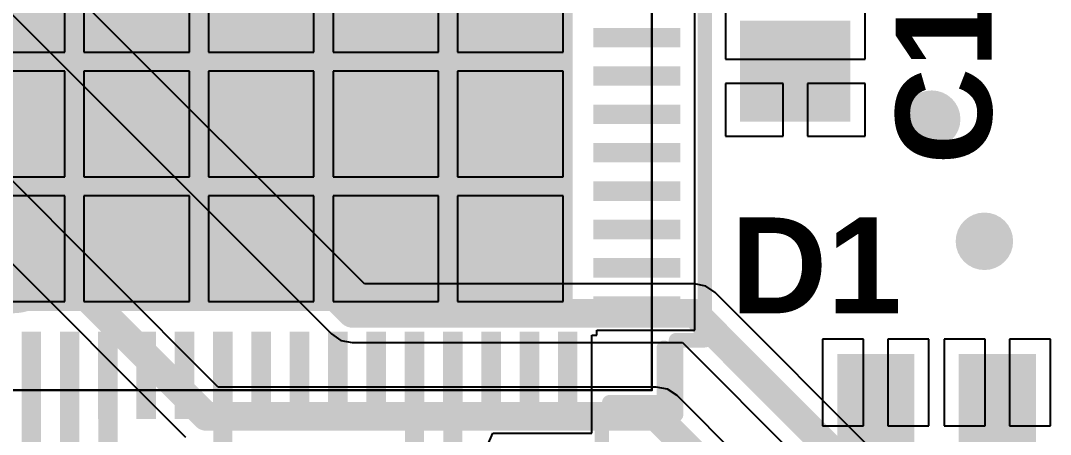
# Model space of a CAD drawing. Header units: millimetres. Extents: x -3.3 to 49.3, y -30.5 to 0.
# Drawn here: x 6.99 to 17.74, y -16.46 to -12.15 of the extents above; entities that cross this region are included whole.
import ezdxf

# ---------------------------------------------------------------- set-up
doc = ezdxf.new("R2010")
doc.units = ezdxf.units.MM
for name, color, linetype in [('BottomLayer', 5, 'Continuous'), ('Mechanical13', 56, 'Continuous'), ('Mechanical15', 56, 'Continuous'), ('TopLayer', 1, 'Continuous'), ('TopOverlay', 2, 'Continuous'), ('TopPaste', 8, 'Continuous'), ('TopSolder', 216, 'Continuous'), ('ViaHoleLayer', 16, 'Continuous')]:
    doc.layers.add(name, color=color, linetype=linetype)
doc.styles.add('Arial', font='arialbd.ttf', dxfattribs={"height": 0.2})

# ---------------------------------------------------------------- blocks, each defined once
blk = doc.blocks.new('SOIC8_16')
at = {"layer": 'TopLayer'}
for points in [[(-0.775, -2.84), (-0.775, -2.24), (0.775, -2.24), (0.775, -2.84)], [(-0.775, -4.11), (-0.775, -3.51), (0.775, -3.51), (0.775, -4.11)]]:
    blk.add_hatch(color=1, dxfattribs=at).paths.add_polyline_path(points)
at = {"layer": 'TopPaste'}
for points in [[(-0.775, -2.84), (-0.775, -2.24), (0.775, -2.24), (0.775, -2.84)], [(-0.775, -4.11), (-0.775, -3.51), (0.775, -3.51), (0.775, -4.11)]]:
    blk.add_hatch(color=8, dxfattribs=at).paths.add_polyline_path(points)
at = {"layer": 'TopSolder'}
for points in [[(-0.877, -2.942), (-0.877, -2.138), (0.877, -2.138), (0.877, -2.942)], [(-0.877, -4.212), (-0.877, -3.408), (0.877, -3.408), (0.877, -4.212)]]:
    blk.add_hatch(color=216, dxfattribs=at).paths.add_polyline_path(points)
blk = doc.blocks.new('VFQFN68_8X8MM_17')
at = {"layer": 'TopLayer'}
for points in [[(-3.251, 3.251), (3.251, 3.251), (3.251, -3.251), (-3.251, -3.251)], [(-3.467, 2.502), (-3.467, 2.298), (-4.377, 2.298), (-4.377, 2.502)], [(-3.467, 2.102), (-3.467, 1.898), (-4.377, 1.898), (-4.377, 2.102)], [(-3.467, 1.702), (-3.467, 1.498), (-4.377, 1.498), (-4.377, 1.702)], [(-3.467, 1.302), (-3.467, 1.098), (-4.377, 1.098), (-4.377, 1.302)], [(-3.467, 0.902), (-3.467, 0.698), (-4.377, 0.698), (-4.377, 0.902)], [(-3.467, 0.502), (-3.467, 0.298), (-4.377, 0.298), (-4.377, 0.502)], [(-3.467, 0.102), (-3.467, -0.102), (-4.377, -0.102), (-4.377, 0.102)], [(-3.467, -0.298), (-3.467, -0.502), (-4.377, -0.502), (-4.377, -0.298)], [(-3.467, -0.698), (-3.467, -0.902), (-4.377, -0.902), (-4.377, -0.698)], [(-3.467, -1.098), (-3.467, -1.302), (-4.377, -1.302), (-4.377, -1.098)], [(-3.467, -1.498), (-3.467, -1.702), (-4.377, -1.702), (-4.377, -1.498)], [(-3.467, -1.898), (-3.467, -2.102), (-4.377, -2.102), (-4.377, -1.898)], [(-3.467, -2.298), (-3.467, -2.502), (-4.377, -2.502), (-4.377, -2.298)], [(-3.467, -2.698), (-3.467, -2.902), (-4.377, -2.902), (-4.377, -2.698)], [(-3.467, -3.098), (-3.467, -3.302), (-4.377, -3.302), (-4.377, -3.098)], [(-3.098, -4.377), (-3.302, -4.377), (-3.302, -3.467), (-3.098, -3.467)], [(-2.698, -4.377), (-2.902, -4.377), (-2.902, -3.467), (-2.698, -3.467)], [(-2.298, -4.377), (-2.502, -4.377), (-2.502, -3.467), (-2.298, -3.467)], [(-1.898, -4.377), (-2.102, -4.377), (-2.102, -3.467), (-1.898, -3.467)], [(-1.498, -4.377), (-1.702, -4.377), (-1.702, -3.467), (-1.498, -3.467)], [(-1.098, -4.377), (-1.302, -4.377), (-1.302, -3.467), (-1.098, -3.467)], [(-0.698, -4.377), (-0.902, -4.377), (-0.902, -3.467), (-0.698, -3.467)], [(-0.298, -4.377), (-0.502, -4.377), (-0.502, -3.467), (-0.298, -3.467)]]:
    blk.add_hatch(color=1, dxfattribs=at).paths.add_polyline_path(points)
at = {"layer": 'TopPaste'}
for points in [[(-3.467, 2.502), (-3.467, 2.298), (-4.377, 2.298), (-4.377, 2.502)], [(-3.467, 2.102), (-3.467, 1.898), (-4.377, 1.898), (-4.377, 2.102)], [(-3.467, 1.702), (-3.467, 1.498), (-4.377, 1.498), (-4.377, 1.702)], [(-3.467, 1.302), (-3.467, 1.098), (-4.377, 1.098), (-4.377, 1.302)], [(-3.467, 0.902), (-3.467, 0.698), (-4.377, 0.698), (-4.377, 0.902)], [(-3.467, 0.502), (-3.467, 0.298), (-4.377, 0.298), (-4.377, 0.502)], [(-3.467, 0.102), (-3.467, -0.102), (-4.377, -0.102), (-4.377, 0.102)], [(-3.467, -0.298), (-3.467, -0.502), (-4.377, -0.502), (-4.377, -0.298)], [(-3.467, -0.698), (-3.467, -0.902), (-4.377, -0.902), (-4.377, -0.698)], [(-3.467, -1.098), (-3.467, -1.302), (-4.377, -1.302), (-4.377, -1.098)], [(-3.467, -1.498), (-3.467, -1.702), (-4.377, -1.702), (-4.377, -1.498)], [(-3.467, -1.898), (-3.467, -2.102), (-4.377, -2.102), (-4.377, -1.898)], [(-3.467, -2.298), (-3.467, -2.502), (-4.377, -2.502), (-4.377, -2.298)], [(-3.467, -2.698), (-3.467, -2.902), (-4.377, -2.902), (-4.377, -2.698)], [(-3.467, -3.098), (-3.467, -3.302), (-4.377, -3.302), (-4.377, -3.098)], [(-3.098, -4.377), (-3.302, -4.377), (-3.302, -3.467), (-3.098, -3.467)], [(-2.698, -4.377), (-2.902, -4.377), (-2.902, -3.467), (-2.698, -3.467)], [(-2.298, -4.377), (-2.502, -4.377), (-2.502, -3.467), (-2.298, -3.467)], [(-1.898, -4.377), (-2.102, -4.377), (-2.102, -3.467), (-1.898, -3.467)], [(-1.498, -4.377), (-1.702, -4.377), (-1.702, -3.467), (-1.498, -3.467)], [(-1.098, -4.377), (-1.302, -4.377), (-1.302, -3.467), (-1.098, -3.467)], [(-0.698, -4.377), (-0.902, -4.377), (-0.902, -3.467), (-0.698, -3.467)], [(-0.298, -4.377), (-0.502, -4.377), (-0.502, -3.467), (-0.298, -3.467)]]:
    blk.add_hatch(color=8, dxfattribs=at).paths.add_polyline_path(points)
at = {"layer": 'TopSolder'}
for points in [[(-3.251, 3.251), (3.251, 3.251), (3.251, -3.251), (-3.251, -3.251)], [(-3.467, 2.502), (-3.467, 2.298), (-4.377, 2.298), (-4.377, 2.502)], [(-3.467, 2.102), (-3.467, 1.898), (-4.377, 1.898), (-4.377, 2.102)], [(-3.467, 1.702), (-3.467, 1.498), (-4.377, 1.498), (-4.377, 1.702)], [(-3.467, 1.302), (-3.467, 1.098), (-4.377, 1.098), (-4.377, 1.302)], [(-3.467, 0.902), (-3.467, 0.698), (-4.377, 0.698), (-4.377, 0.902)], [(-3.467, 0.502), (-3.467, 0.298), (-4.377, 0.298), (-4.377, 0.502)], [(-3.467, 0.102), (-3.467, -0.102), (-4.377, -0.102), (-4.377, 0.102)], [(-3.467, -0.298), (-3.467, -0.502), (-4.377, -0.502), (-4.377, -0.298)], [(-3.467, -0.698), (-3.467, -0.902), (-4.377, -0.902), (-4.377, -0.698)], [(-3.467, -1.098), (-3.467, -1.302), (-4.377, -1.302), (-4.377, -1.098)], [(-3.467, -1.498), (-3.467, -1.702), (-4.377, -1.702), (-4.377, -1.498)], [(-3.467, -1.898), (-3.467, -2.102), (-4.377, -2.102), (-4.377, -1.898)], [(-3.467, -2.298), (-3.467, -2.502), (-4.377, -2.502), (-4.377, -2.298)], [(-3.467, -2.698), (-3.467, -2.902), (-4.377, -2.902), (-4.377, -2.698)], [(-3.467, -3.098), (-3.467, -3.302), (-4.377, -3.302), (-4.377, -3.098)], [(-3.098, -4.377), (-3.302, -4.377), (-3.302, -3.467), (-3.098, -3.467)], [(-2.698, -4.377), (-2.902, -4.377), (-2.902, -3.467), (-2.698, -3.467)], [(-2.298, -4.377), (-2.502, -4.377), (-2.502, -3.467), (-2.298, -3.467)], [(-1.898, -4.377), (-2.102, -4.377), (-2.102, -3.467), (-1.898, -3.467)], [(-1.498, -4.377), (-1.702, -4.377), (-1.702, -3.467), (-1.498, -3.467)], [(-1.098, -4.377), (-1.302, -4.377), (-1.302, -3.467), (-1.098, -3.467)], [(-0.698, -4.377), (-0.902, -4.377), (-0.902, -3.467), (-0.698, -3.467)], [(-0.298, -4.377), (-0.502, -4.377), (-0.502, -3.467), (-0.298, -3.467)]]:
    blk.add_hatch(color=216, dxfattribs=at).paths.add_polyline_path(points)
at = {"layer": 'Mechanical13', "const_width": 0.0254}
for points in [[(-4.077, 4.077), (-4.077, -4.077)], [(-4.077, 2.527), (-4.077, 2.273)], [(-4.077, 2.527), (-4.077, 2.273)], [(-4.077, 2.127), (-4.077, 1.873)], [(-4.077, 2.127), (-4.077, 1.873)], [(-4.077, 1.727), (-4.077, 1.473)], [(-4.077, 1.727), (-4.077, 1.473)], [(-4.077, 1.327), (-4.077, 1.073)], [(-4.077, 1.327), (-4.077, 1.073)], [(-4.077, 0.927), (-4.077, 0.673)], [(-4.077, 0.927), (-4.077, 0.673)], [(-4.077, 0.527), (-4.077, 0.273)], [(-4.077, 0.527), (-4.077, 0.273)], [(-4.077, 0.127), (-4.077, -0.127)], [(-4.077, 0.127), (-4.077, -0.127)], [(-4.077, -0.273), (-4.077, -0.527)], [(-4.077, -0.273), (-4.077, -0.527)], [(-4.077, -0.673), (-4.077, -0.927)], [(-4.077, -0.673), (-4.077, -0.927)], [(-4.077, -1.073), (-4.077, -1.327)], [(-4.077, -1.073), (-4.077, -1.327)], [(-4.077, -1.473), (-4.077, -1.727)], [(-4.077, -1.473), (-4.077, -1.727)], [(-4.077, -1.873), (-4.077, -2.127)], [(-4.077, -1.873), (-4.077, -2.127)], [(-4.077, -2.273), (-4.077, -2.527)], [(-4.077, -2.273), (-4.077, -2.527)], [(-4.077, -2.673), (-4.077, -2.927)], [(-4.077, -2.673), (-4.077, -2.927)], [(-4.077, -3.073), (-4.077, -3.327)], [(-4.077, -3.073), (-4.077, -3.327)], [(-4.077, -4.077), (4.077, -4.077)], [(-3.327, -4.077), (-3.073, -4.077)], [(-3.327, -4.077), (-3.073, -4.077)]]:
    blk.add_lwpolyline(points, dxfattribs=at)
at = {"layer": 'Mechanical13', "const_width": 0.0127}
for points in [[(-4.083, 2.273, 1), (-4.07, 2.273, 1)], [(-4.083, 2.273, 1), (-4.07, 2.273, 1)], [(-4.083, 2.127, 1), (-4.07, 2.127, 1)], [(-4.083, 2.127, 1), (-4.07, 2.127, 1)], [(-4.083, 1.873, 1), (-4.07, 1.873, 1)], [(-4.083, 1.873, 1), (-4.07, 1.873, 1)], [(-4.083, 1.727, 1), (-4.07, 1.727, 1)], [(-4.083, 1.727, 1), (-4.07, 1.727, 1)], [(-4.083, 1.473, 1), (-4.07, 1.473, 1)], [(-4.083, 1.473, 1), (-4.07, 1.473, 1)], [(-4.083, 1.327, 1), (-4.07, 1.327, 1)], [(-4.083, 1.327, 1), (-4.07, 1.327, 1)], [(-4.083, 1.073, 1), (-4.07, 1.073, 1)], [(-4.083, 1.073, 1), (-4.07, 1.073, 1)], [(-4.083, 0.927, 1), (-4.07, 0.927, 1)], [(-4.083, 0.927, 1), (-4.07, 0.927, 1)], [(-4.083, 0.673, 1), (-4.07, 0.673, 1)], [(-4.083, 0.673, 1), (-4.07, 0.673, 1)], [(-4.083, 0.527, 1), (-4.07, 0.527, 1)], [(-4.083, 0.527, 1), (-4.07, 0.527, 1)], [(-4.083, 0.273, 1), (-4.07, 0.273, 1)], [(-4.083, 0.273, 1), (-4.07, 0.273, 1)], [(-4.083, 0.127, 1), (-4.07, 0.127, 1)], [(-4.083, 0.127, 1), (-4.07, 0.127, 1)], [(-4.083, -0.127, 1), (-4.07, -0.127, 1)], [(-4.083, -0.127, 1), (-4.07, -0.127, 1)], [(-4.083, -0.273, 1), (-4.07, -0.273, 1)], [(-4.083, -0.273, 1), (-4.07, -0.273, 1)], [(-4.083, -0.527, 1), (-4.07, -0.527, 1)], [(-4.083, -0.527, 1), (-4.07, -0.527, 1)], [(-4.083, -0.673, 1), (-4.07, -0.673, 1)], [(-4.083, -0.673, 1), (-4.07, -0.673, 1)], [(-4.083, -0.927, 1), (-4.07, -0.927, 1)], [(-4.083, -0.927, 1), (-4.07, -0.927, 1)], [(-4.083, -1.073, 1), (-4.07, -1.073, 1)], [(-4.083, -1.073, 1), (-4.07, -1.073, 1)], [(-4.083, -1.327, 1), (-4.07, -1.327, 1)], [(-4.083, -1.327, 1), (-4.07, -1.327, 1)], [(-4.083, -1.473, 1), (-4.07, -1.473, 1)], [(-4.083, -1.473, 1), (-4.07, -1.473, 1)], [(-4.083, -1.727, 1), (-4.07, -1.727, 1)], [(-4.083, -1.727, 1), (-4.07, -1.727, 1)], [(-4.083, -1.873, 1), (-4.07, -1.873, 1)], [(-4.083, -1.873, 1), (-4.07, -1.873, 1)], [(-4.083, -2.127, 1), (-4.07, -2.127, 1)], [(-4.083, -2.127, 1), (-4.07, -2.127, 1)], [(-4.083, -2.273, 1), (-4.07, -2.273, 1)], [(-4.083, -2.273, 1), (-4.07, -2.273, 1)], [(-4.083, -2.527, 1), (-4.07, -2.527, 1)], [(-4.083, -2.527, 1), (-4.07, -2.527, 1)], [(-4.083, -2.673, 1), (-4.07, -2.673, 1)], [(-4.083, -2.673, 1), (-4.07, -2.673, 1)], [(-4.083, -2.927, 1), (-4.07, -2.927, 1)], [(-4.083, -2.927, 1), (-4.07, -2.927, 1)], [(-4.083, -3.073, 1), (-4.07, -3.073, 1)], [(-4.083, -3.073, 1), (-4.07, -3.073, 1)], [(-4.083, -3.327, 1), (-4.07, -3.327, 1)], [(-4.083, -3.327, 1), (-4.07, -3.327, 1)], [(-4.083, -4.077, 1), (-4.07, -4.077, 1)], [(-4.083, -4.077, 1), (-4.07, -4.077, 1)], [(-3.333, -4.077, 1), (-3.321, -4.077, 1)], [(-3.333, -4.077, 1), (-3.321, -4.077, 1)], [(-3.079, -4.077, 1), (-3.067, -4.077, 1)], [(-3.079, -4.077, 1), (-3.067, -4.077, 1)]]:
    blk.add_lwpolyline(points, format="xyb", close=True, dxfattribs=at)
at = {"layer": 'Mechanical15', "const_width": 0.152}
for points in [[(-4.631, -3.556), (-4.331, -3.556)], [(-4.331, -3.556), (-4.331, -4.331)], [(-4.331, -4.331), (-3.556, -4.331)], [(-3.556, -4.331), (-3.556, -4.631)], [(-3.556, -4.631), (3.556, -4.631)]]:
    blk.add_lwpolyline(points, dxfattribs=at)
at = {"layer": 'Mechanical15', "const_width": 0.0762}
for points in [[(-4.369, -3.556, 1), (-4.293, -3.556, 1)], [(-4.369, -3.556, 1), (-4.293, -3.556, 1)], [(-4.369, -4.331, 1), (-4.293, -4.331, 1)], [(-4.369, -4.331, 1), (-4.293, -4.331, 1)], [(-3.594, -4.331, 1), (-3.518, -4.331, 1)], [(-3.594, -4.331, 1), (-3.518, -4.331, 1)], [(-3.594, -4.631, 1), (-3.518, -4.631, 1)], [(-3.594, -4.631, 1), (-3.518, -4.631, 1)]]:
    blk.add_lwpolyline(points, format="xyb", close=True, dxfattribs=at)
at = {"layer": 'TopOverlay'}
for points, const_width in [([(-2.375, 2.6, 1), (-2.975, 2.6, 1)], 0.6), ([(-3.125, 2.6, 1), (-2.825, 2.6, 1)], 0.3), ([(-2.525, 2.6, 1), (-2.225, 2.6, 1)], 0.3), ([(-4.242, -3.635, 1), (-4.166, -3.635, 1)], 0.0762), ([(-4.242, -4.204, 1), (-4.166, -4.204, 1)], 0.0762), ([(-4.242, -4.204, 1), (-4.166, -4.204, 1)], 0.0762), ([(-3.673, -4.204, 1), (-3.597, -4.204, 1)], 0.0762)]:
    blk.add_lwpolyline(points, format="xyb", close=True, dxfattribs=dict(at, const_width=const_width))
at = {"layer": 'TopOverlay', "const_width": 0.152}
for points in [[(-4.204, -3.635), (-4.204, -4.204)], [(-4.204, -4.204), (-3.635, -4.204)]]:
    blk.add_lwpolyline(points, dxfattribs=at)
at = {"layer": 'TopPaste'}
for p, q in [((-3.151, 3.151), (-3.151, 2.051)), ((-2.051, 2.051), (-2.051, 3.151)), ((-1.851, 3.151), (-1.851, 2.051)), ((-0.75, 2.051), (-0.75, 3.151)), ((-0.55, 3.151), (-0.55, 2.051)), ((-3.151, 2.051), (-2.051, 2.051)), ((-1.851, 2.051), (-0.75, 2.051)), ((-0.55, 2.051), (0.55, 2.051)), ((-2.051, 1.851), (-3.151, 1.851)), ((-3.151, 1.851), (-3.151, 0.75)), ((-2.051, 0.75), (-2.051, 1.851)), ((-0.75, 1.851), (-1.851, 1.851)), ((-1.851, 1.851), (-1.851, 0.75)), ((-0.75, 0.75), (-0.75, 1.851)), ((0.55, 1.851), (-0.55, 1.851)), ((-0.55, 1.851), (-0.55, 0.75)), ((-3.151, 0.75), (-2.051, 0.75)), ((-1.851, 0.75), (-0.75, 0.75)), ((-0.55, 0.75), (0.55, 0.75)), ((-2.051, 0.55), (-3.151, 0.55)), ((-3.151, 0.55), (-3.151, -0.55)), ((-2.051, -0.55), (-2.051, 0.55)), ((-0.75, 0.55), (-1.851, 0.55)), ((-1.851, 0.55), (-1.851, -0.55)), ((-0.75, -0.55), (-0.75, 0.55)), ((0.55, 0.55), (-0.55, 0.55)), ((-0.55, 0.55), (-0.55, -0.55)), ((-3.151, -0.55), (-2.051, -0.55)), ((-1.851, -0.55), (-0.75, -0.55)), ((-0.55, -0.55), (0.55, -0.55)), ((-2.051, -0.75), (-3.151, -0.75)), ((-3.151, -0.75), (-3.151, -1.851)), ((-2.051, -1.851), (-2.051, -0.75)), ((-0.75, -0.75), (-1.851, -0.75)), ((-1.851, -0.75), (-1.851, -1.851)), ((-0.75, -1.851), (-0.75, -0.75)), ((0.55, -0.75), (-0.55, -0.75)), ((-0.55, -0.75), (-0.55, -1.851)), ((-3.151, -1.851), (-2.051, -1.851)), ((-1.851, -1.851), (-0.75, -1.851)), ((-0.55, -1.851), (0.55, -1.851)), ((-2.051, -2.051), (-3.151, -2.051)), ((-3.151, -2.051), (-3.151, -3.151)), ((-2.051, -3.151), (-2.051, -2.051)), ((-0.75, -2.051), (-1.851, -2.051)), ((-1.851, -2.051), (-1.851, -3.151)), ((-0.75, -3.151), (-0.75, -2.051)), ((0.55, -2.051), (-0.55, -2.051)), ((-0.55, -2.051), (-0.55, -3.151)), ((-3.151, -3.151), (-2.051, -3.151)), ((-1.851, -3.151), (-0.75, -3.151)), ((-0.55, -3.151), (0.55, -3.151))]:
    blk.add_line(p, q, dxfattribs=at)
blk = doc.blocks.new('C0603_31')
at = {"layer": 'TopLayer'}
for points in [[(-1.1, -0.475), (-1.1, 0.475), (-0.25, 0.475), (-0.25, -0.475)], [(0.25, -0.475), (0.25, 0.475), (1.1, 0.475), (1.1, -0.475)]]:
    blk.add_hatch(color=1, dxfattribs=at).paths.add_polyline_path(points)
at = {"layer": 'TopPaste'}
for points in [[(-1.1, -0.475), (-1.1, 0.475), (-0.25, 0.475), (-0.25, -0.475)], [(0.25, -0.475), (0.25, 0.475), (1.1, 0.475), (1.1, -0.475)]]:
    blk.add_hatch(color=8, dxfattribs=at).paths.add_polyline_path(points)
at = {"layer": 'TopSolder'}
for points in [[(-1.202, -0.577), (-1.202, 0.577), (-0.148, 0.577), (-0.148, -0.577)], [(0.148, -0.577), (0.148, 0.577), (1.202, 0.577), (1.202, -0.577)]]:
    blk.add_hatch(color=216, dxfattribs=at).paths.add_polyline_path(points)

msp = doc.modelspace()

# ---------------------------------------------------------------- hatches: boundary and pattern name
at = {"layer": 'BottomLayer'}
h = msp.add_hatch(color=5, dxfattribs=at)
edge = h.paths.add_edge_path()
edge.add_arc((9.5, -11.925), 0.3, 0, 360)
h = msp.add_hatch(color=5, dxfattribs=at)
edge = h.paths.add_edge_path()
edge.add_arc((16.5, -13.175), 0.3, 0, 360)
h = msp.add_hatch(color=5, dxfattribs=at)
edge = h.paths.add_edge_path()
edge.add_arc((7.5, -13.925), 0.3, 0, 360)
h = msp.add_hatch(color=5, dxfattribs=at)
edge = h.paths.add_edge_path()
edge.add_arc((11.5, -13.925), 0.3, 0, 360)
h = msp.add_hatch(color=5, dxfattribs=at)
edge = h.paths.add_edge_path()
edge.add_arc((17.05, -14.449), 0.3, 0, 360)
at = {"layer": 'TopLayer'}
h = msp.add_hatch(color=1, dxfattribs=at)
edge = h.paths.add_edge_path()
edge.add_arc((9.5, -11.925), 0.3, 0, 360)
h = msp.add_hatch(color=1, dxfattribs=at)
edge = h.paths.add_edge_path()
edge.add_arc((16.5, -13.175), 0.3, 0, 360)
h = msp.add_hatch(color=1, dxfattribs=at)
edge = h.paths.add_edge_path()
edge.add_arc((7.5, -13.925), 0.3, 0, 360)
h = msp.add_hatch(color=1, dxfattribs=at)
edge = h.paths.add_edge_path()
edge.add_arc((11.5, -13.925), 0.3, 0, 360)
h = msp.add_hatch(color=1, dxfattribs=at)
edge = h.paths.add_edge_path()
edge.add_arc((17.05, -14.449), 0.3, 0, 360)
at = {"layer": 'ViaHoleLayer'}
h = msp.add_hatch(color=16, dxfattribs=at)
edge = h.paths.add_edge_path()
edge.add_arc((16.5, -13.175), 0.15, 0, 360)
h = msp.add_hatch(color=16, dxfattribs=at)
edge = h.paths.add_edge_path()
edge.add_arc((7.5, -13.925), 0.15, 0, 360)
h = msp.add_hatch(color=16, dxfattribs=at)
edge = h.paths.add_edge_path()
edge.add_arc((11.5, -13.925), 0.15, 0, 360)
h = msp.add_hatch(color=16, dxfattribs=at)
edge = h.paths.add_edge_path()
edge.add_arc((17.05, -14.449), 0.15, 0, 360)

# ---------------------------------------------------------------- linework, layer by layer
at = {"layer": 'BottomLayer'}
for p, q in [((10.577, -14.894), (4.579, -8.897)), ((4.147, -9.329), (10.234, -15.416)), ((9.052, -15.969), (4.104, -11.022)), ((4.77, -12.553), (8.709, -16.491)), ((14.025, -14.894), (10.577, -14.894)), ((14.142, -14.917), (14.025, -14.894)), ((14.025, -14.894), (14.025, -14.894)), ((14.241, -14.984), (14.142, -14.917)), ((16.291, -17.034), (14.241, -14.984)), ((10.234, -15.416), (10.234, -15.416)), ((10.234, -15.416), (10.333, -15.483)), ((10.333, -15.483), (10.45, -15.506)), ((10.45, -15.506), (13.898, -15.506)), ((13.898, -15.506), (15.769, -17.377)), ((13.625, -15.969), (9.052, -15.969)), ((13.742, -15.992), (13.625, -15.969)), ((13.625, -15.969), (13.625, -15.969)), ((13.841, -16.059), (13.742, -15.992)), ((14.766, -16.984), (13.841, -16.059))]:
    msp.add_line(p, q, dxfattribs=at)
at = {"layer": 'BottomLayer', "const_width": 0.3}
for points in [[(4.125, -8.875), (10.45, -15.2)], [(3.65, -11), (8.925, -16.275)], [(10.45, -15.2), (14.025, -15.2)], [(14.025, -15.2), (16.075, -17.25)], [(8.925, -16.275), (13.625, -16.275)], [(13.625, -16.275), (14.55, -17.2)]]:
    msp.add_lwpolyline(points, dxfattribs=at)
at = {"layer": 'BottomLayer', "const_width": 0.15}
for points in [[(10.375, -15.2, 1), (10.525, -15.2, 1)], [(10.375, -15.2, 1), (10.525, -15.2, 1)], [(13.95, -15.2, 1), (14.1, -15.2, 1)], [(13.95, -15.2, 1), (14.1, -15.2, 1)], [(8.85, -16.275, 1), (9, -16.275, 1)], [(8.85, -16.275, 1), (9, -16.275, 1)], [(13.55, -16.275, 1), (13.7, -16.275, 1)], [(13.55, -16.275, 1), (13.7, -16.275, 1)]]:
    msp.add_lwpolyline(points, format="xyb", close=True, dxfattribs=at)
at = {"layer": 'TopLayer'}
for p, q in [((14.027, -12.177), (14.027, -10.878)), ((14.346, -11.996), (14.346, -12.548)), ((15.804, -12.548), (15.804, -11.996)), ((14.027, -13.377), (14.027, -12.177)), ((14.346, -12.548), (15.804, -12.548)), ((14.948, -12.802), (14.346, -12.802)), ((14.346, -12.802), (14.346, -13.354)), ((14.948, -13.354), (14.948, -12.802)), ((15.804, -12.802), (15.202, -12.802)), ((15.202, -12.802), (15.202, -13.354)), ((15.804, -13.354), (15.804, -12.802)), ((14.027, -14.577), (14.027, -13.377)), ((14.346, -13.354), (14.948, -13.354)), ((15.202, -13.354), (15.804, -13.354)), ((14.027, -15.377), (14.027, -14.577)), ((12.952, -16.452), (12.952, -15.43)), ((12.952, -15.43), (13.005, -15.43)), ((13.005, -15.43), (13.005, -15.377)), ((13.005, -15.377), (14.027, -15.377)), ((15.788, -15.471), (15.361, -15.471)), ((15.361, -15.471), (15.361, -16.373)), ((15.788, -16.373), (15.788, -15.471)), ((16.469, -15.471), (16.042, -15.471)), ((16.042, -15.471), (16.042, -16.373)), ((16.469, -16.373), (16.469, -15.471)), ((17.058, -15.471), (16.631, -15.471)), ((16.631, -15.471), (16.631, -16.373)), ((17.058, -16.373), (17.058, -15.471)), ((17.739, -15.471), (17.312, -15.471)), ((17.312, -15.471), (17.312, -16.373)), ((17.739, -16.373), (17.739, -15.471)), ((15.361, -16.373), (15.788, -16.373)), ((16.042, -16.373), (16.469, -16.373)), ((16.631, -16.373), (17.058, -16.373)), ((17.312, -16.373), (17.739, -16.373)), ((11.864, -16.579), (11.917, -16.452)), ((11.917, -16.452), (12.952, -16.452))]:
    msp.add_line(p, q, dxfattribs=at)
at = {"layer": 'TopLayer', "const_width": 0.2}
for points in [[(7.1, -19.425), (7.1, -15.847)], [(7.5, -19.775), (7.5, -15.847)], [(7.9, -16.9), (7.9, -15.847)], [(9.1, -16.85), (9.1, -15.847)], [(11.1, -17.25), (11.1, -15.847)], [(11.5, -16.575), (11.5, -15.847)]]:
    msp.add_lwpolyline(points, dxfattribs=at)
at = {"layer": 'TopLayer', "const_width": 0.1}
for points in [[(7.05, -15.847, 1), (7.15, -15.847, 1)], [(7.45, -15.847, 1), (7.55, -15.847, 1)], [(7.85, -15.847, 1), (7.95, -15.847, 1)], [(9.05, -15.847, 1), (9.15, -15.847, 1)], [(11.05, -15.847, 1), (11.15, -15.847, 1)], [(11.45, -15.847, 1), (11.55, -15.847, 1)]]:
    msp.add_lwpolyline(points, format="xyb", close=True, dxfattribs=at)

# ---------------------------------------------------------------- block references
for name, p, rotation in [('VFQFN68_8X8MM_17', (9.5, -11.925), 90), ('C0603_31', (15.075, -12), 270), ('SOIC8_16', (19.725, -16.5), 270)]:
    msp.add_blockref(name, p, dxfattribs=dict(rotation=rotation))

# ---------------------------------------------------------------- texts
at = {"layer": 'TopOverlay', "style": 'Arial'}
msp.add_text('C12', height=1, rotation=90, dxfattribs=at).set_placement((17.125, -13.65))
msp.add_text('D1', height=1, dxfattribs=at).set_placement((14.4, -15.2))

doc.saveas('drawing.dxf')
